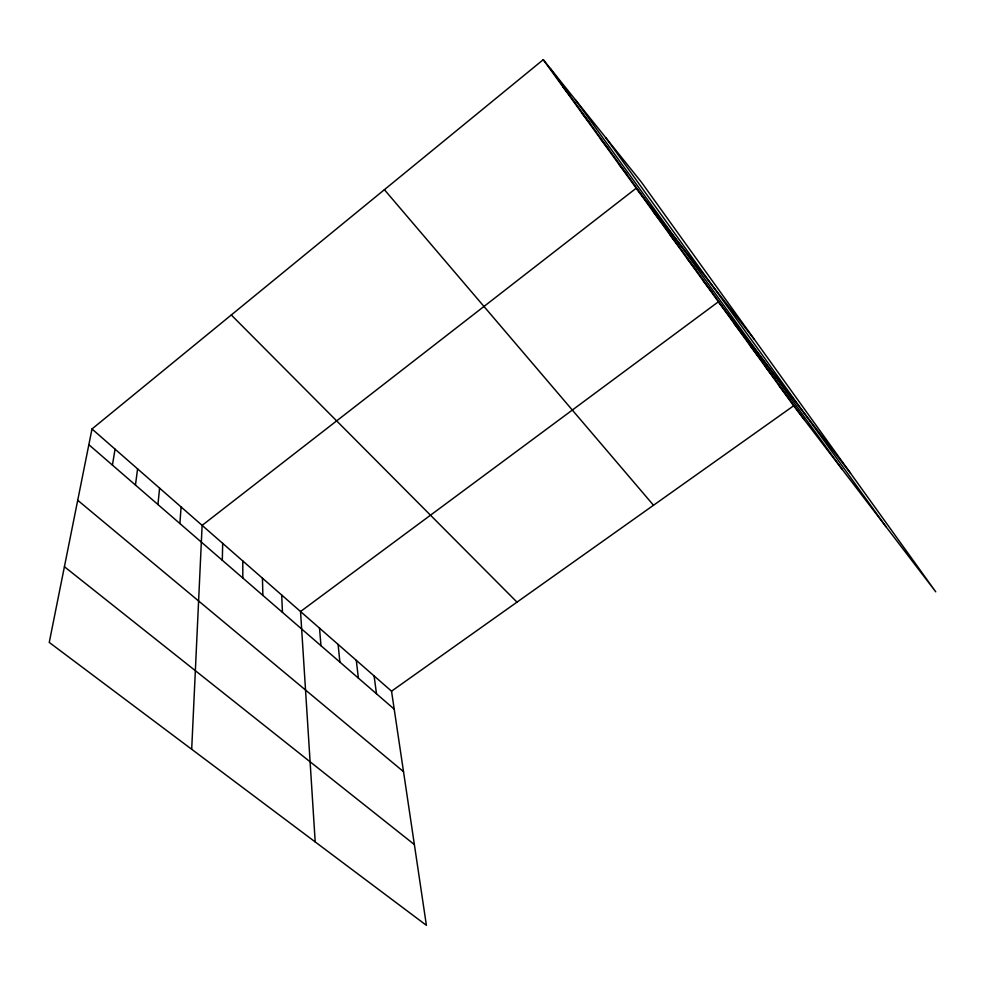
<?xml version="1.0" encoding="UTF-8"?>
<svg xmlns="http://www.w3.org/2000/svg" width="985" height="985" viewBox="0 0 985 985"><rect width="100%" height="100%" fill="white"/><g stroke="black" fill="none" stroke-linecap="round" stroke-linejoin="round"><path stroke-width="1.48" d="M222.314 560.268L222.684 543.375M191.693 749.277L202.122 525.374L636.236 188.197L754.362 339.382M179.886 523.527L181.105 506.967M157.932 504.517L159.595 488.141M135.45 485.051L137.592 468.872M112.425 465.105L115.06 449.16M91.999 428.967L49.25 642.429L426.394 925.321L391.537 691.187L91.999 428.967L543.264 59.679L641.444 182.225L935.75 591.825L793.639 405.795L543.264 59.679M391.537 691.187L793.639 405.795M64.407 566.72L414.365 844.564M77.716 500.281L403.518 771.649M88.847 444.691L394.209 709.138M231.29 314.978L517.002 602.143M384.396 189.686L653.511 505.256M562.829 86.717L570.216 96.001M581.889 113.053L589.609 122.817M600.456 138.737L608.508 148.944M618.568 163.781L626.916 174.407M653.474 212.021L662.351 223.423M670.292 235.267L679.428 247.038M686.705 257.971L696.075 270.062M702.748 280.134L712.327 292.545M850.535 473.219L718.41 301.779L300.536 611.525L315.2 841.916M734.17 323.572L744.167 336.575M749.56 344.848L759.743 358.121M764.594 365.632L774.961 379.163M779.283 385.948L789.81 399.713M575.412 99.805L841.83 468.885M550.307 68.457L804.326 419.782M605.947 137.912L886.081 526.803M374.103 675.932L376.492 693.785M356.299 660.344L358.38 678.111M338.101 644.412L339.887 662.092M319.522 628.147L320.975 645.717M281.698 595.038L282.461 612.362M262.453 578.195L262.86 595.383M242.79 560.97L242.815 578.023"/></g></svg>
